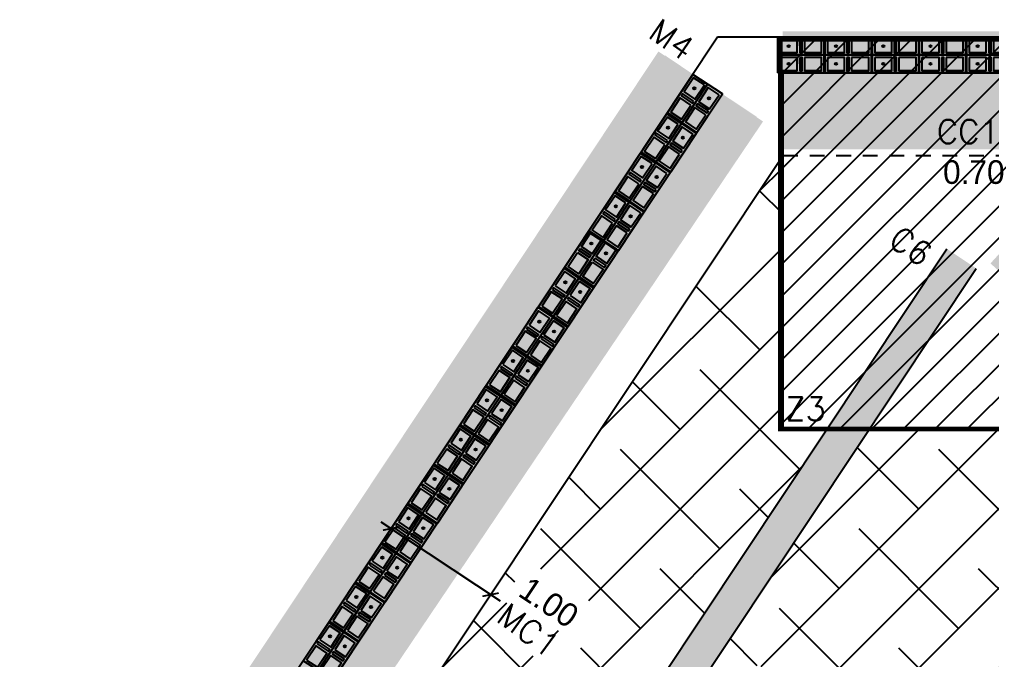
# Model space of a CAD drawing. Header units: metres. Extents: x -33.7 to 13.3, y -17.6 to 9.2.
# Drawn here: x -25.13 to -16.9, y 2.77 to 8.19 of the extents above; entities that cross this region are included whole.
import ezdxf
from ezdxf.enums import TextEntityAlignment as Align
from ezdxf.xclip import XClip

# ---------------------------------------------------------------- set-up
doc = ezdxf.new("R2010")
doc.units = ezdxf.units.M
doc.header["$XCLIPFRAME"] = 2
doc.linetypes.add('HIDDEN', pattern=[0.375, 0.25, -0.125])
for name, color, linetype in [('00', 8, 'Continuous'), ('COTAS', 1, 'Continuous'), ('Pin DP1 en Muro de contencion de 30cm', 3, 'Continuous'), ('Zapata Z3 de 3.30 x 3.30 x 0.55 m', 3, 'Continuous')]:
    doc.layers.add(name, color=color, linetype=linetype)
doc.layers.add('Cimiento corrido MC1 de 1.00 x 0.30 m', color=4, linetype='Continuous', transparency=0.5)
doc.layers.add('SOT Muro de contencion de 30cm', color=6, linetype='Continuous', transparency=0.5)
doc.styles.add('ROMANS', font='romans')
doc.styles.add('ROTULOS', font='GOTHIC.TTF')
doc.styles.get("Standard").update_dxf_attribs({"font": 'arial.ttf'})
doc.dimstyles.new('DIM_100_2', dxfattribs={"dimtxt": 0.2, "dimasz": 0.1, "dimexe": 0.1, "dimexo": 0.1, "dimgap": 0.15, "dimtad": 1, "dimdsep": 46, "dimtxsty": 'ROTULOS', "dimblk": 'ARCHTICK', "dimcen": 0.1, "dimdle": 0.1, "dimaunit": 1, "dimadec": 3, "dimazin": 3, "dimtfac": 1, "dimtix": 1, "dimtmove": 2, "dimatfit": 3, "dimldrblk": 'FLECHA', "dimfxl": 0.25, "dimtvp": 1, "dimtolj": 1, "dimlwd": -1, "dimlwe": -1})

# ---------------------------------------------------------------- blocks, each defined once
blk = doc.blocks.new('*U52')
for points in [[(-0.075, 0.4), (0.075, 0.4), (0.075, 0.01), (-0.075, 0.01)], [(0.055, 0.38), (-0.055, 0.38), (-0.055, 0.235), (0.055, 0.235)], [(0.055, 0.215), (-0.055, 0.215), (-0.055, 0.195), (0.055, 0.195)], [(0.055, 0.175), (-0.055, 0.175), (-0.055, 0.03), (0.055, 0.03)]]:
    blk.add_lwpolyline(points, close=True)
at = {"color": 251}
blk.add_lwpolyline([(-0.075, 0), (0.075, 0)], dxfattribs=at)
at = {"color": 3}
blk.add_circle((0, 0.1025), 0.00953, dxfattribs=at)
blk = doc.blocks.new('*U53')
for points in [[(-0.075, 0.4), (0.075, 0.4), (0.075, 0.01), (-0.075, 0.01)], [(0.055, 0.38), (-0.055, 0.38), (-0.055, 0.235), (0.055, 0.235)], [(0.055, 0.215), (-0.055, 0.215), (-0.055, 0.195), (0.055, 0.195)], [(0.055, 0.175), (-0.055, 0.175), (-0.055, 0.03), (0.055, 0.03)]]:
    blk.add_lwpolyline(points, close=True)
at = {"color": 251}
blk.add_lwpolyline([(-0.075, 0), (0.075, 0)], dxfattribs=at)
at = {"color": 3}
blk.add_circle((0, 0.1025), 0.00953, dxfattribs=at)
blk = doc.blocks.new('*U54')
for points in [[(-0.075, 0.4), (0.075, 0.4), (0.075, 0.01), (-0.075, 0.01)], [(0.055, 0.38), (-0.055, 0.38), (-0.055, 0.235), (0.055, 0.235)], [(0.055, 0.215), (-0.055, 0.215), (-0.055, 0.195), (0.055, 0.195)], [(0.055, 0.175), (-0.055, 0.175), (-0.055, 0.03), (0.055, 0.03)]]:
    blk.add_lwpolyline(points, close=True)
at = {"color": 251}
blk.add_lwpolyline([(-0.075, 0), (0.075, 0)], dxfattribs=at)
at = {"color": 3}
blk.add_circle((0, 0.1025), 0.00953, dxfattribs=at)
blk = doc.blocks.new('*U55')
for points in [[(-0.075, 0.4), (0.075, 0.4), (0.075, 0.01), (-0.075, 0.01)], [(0.055, 0.38), (-0.055, 0.38), (-0.055, 0.235), (0.055, 0.235)], [(0.055, 0.215), (-0.055, 0.215), (-0.055, 0.195), (0.055, 0.195)], [(0.055, 0.175), (-0.055, 0.175), (-0.055, 0.03), (0.055, 0.03)]]:
    blk.add_lwpolyline(points, close=True)
at = {"color": 251}
blk.add_lwpolyline([(-0.075, 0), (0.075, 0)], dxfattribs=at)
at = {"color": 3}
blk.add_circle((0, 0.1025), 0.00953, dxfattribs=at)
blk = doc.blocks.new('*U56')
for points in [[(-0.075, 0.4), (0.075, 0.4), (0.075, 0.01), (-0.075, 0.01)], [(0.055, 0.38), (-0.055, 0.38), (-0.055, 0.235), (0.055, 0.235)], [(0.055, 0.215), (-0.055, 0.215), (-0.055, 0.195), (0.055, 0.195)], [(0.055, 0.175), (-0.055, 0.175), (-0.055, 0.03), (0.055, 0.03)]]:
    blk.add_lwpolyline(points, close=True)
at = {"color": 251}
blk.add_lwpolyline([(-0.075, 0), (0.075, 0)], dxfattribs=at)
at = {"color": 3}
blk.add_circle((0, 0.1025), 0.00953, dxfattribs=at)
blk = doc.blocks.new('*U57')
for points in [[(-0.075, 0.4), (0.075, 0.4), (0.075, 0.01), (-0.075, 0.01)], [(0.055, 0.38), (-0.055, 0.38), (-0.055, 0.235), (0.055, 0.235)], [(0.055, 0.215), (-0.055, 0.215), (-0.055, 0.195), (0.055, 0.195)], [(0.055, 0.175), (-0.055, 0.175), (-0.055, 0.03), (0.055, 0.03)]]:
    blk.add_lwpolyline(points, close=True)
at = {"color": 251}
blk.add_lwpolyline([(-0.075, 0), (0.075, 0)], dxfattribs=at)
at = {"color": 3}
blk.add_circle((0, 0.1025), 0.00953, dxfattribs=at)
blk = doc.blocks.new('*U58')
for points in [[(-0.075, 0.4), (0.075, 0.4), (0.075, 0.01), (-0.075, 0.01)], [(0.055, 0.38), (-0.055, 0.38), (-0.055, 0.235), (0.055, 0.235)], [(0.055, 0.215), (-0.055, 0.215), (-0.055, 0.195), (0.055, 0.195)], [(0.055, 0.175), (-0.055, 0.175), (-0.055, 0.03), (0.055, 0.03)]]:
    blk.add_lwpolyline(points, close=True)
at = {"color": 251}
blk.add_lwpolyline([(-0.075, 0), (0.075, 0)], dxfattribs=at)
at = {"color": 3}
blk.add_circle((0, 0.1025), 0.00953, dxfattribs=at)
blk = doc.blocks.new('*U59')
for points in [[(-0.075, 0.4), (0.075, 0.4), (0.075, 0.01), (-0.075, 0.01)], [(0.055, 0.38), (-0.055, 0.38), (-0.055, 0.235), (0.055, 0.235)], [(0.055, 0.215), (-0.055, 0.215), (-0.055, 0.195), (0.055, 0.195)], [(0.055, 0.175), (-0.055, 0.175), (-0.055, 0.03), (0.055, 0.03)]]:
    blk.add_lwpolyline(points, close=True)
at = {"color": 251}
blk.add_lwpolyline([(-0.075, 0), (0.075, 0)], dxfattribs=at)
at = {"color": 3}
blk.add_circle((0, 0.1025), 0.00953, dxfattribs=at)
blk = doc.blocks.new('*U60')
for points in [[(-0.075, 0.4), (0.075, 0.4), (0.075, 0.01), (-0.075, 0.01)], [(0.055, 0.38), (-0.055, 0.38), (-0.055, 0.235), (0.055, 0.235)], [(0.055, 0.215), (-0.055, 0.215), (-0.055, 0.195), (0.055, 0.195)], [(0.055, 0.175), (-0.055, 0.175), (-0.055, 0.03), (0.055, 0.03)]]:
    blk.add_lwpolyline(points, close=True)
at = {"color": 251}
blk.add_lwpolyline([(-0.075, 0), (0.075, 0)], dxfattribs=at)
at = {"color": 3}
blk.add_circle((0, 0.1025), 0.00953, dxfattribs=at)
blk = doc.blocks.new('*U61')
for points in [[(-0.075, 0.4), (0.075, 0.4), (0.075, 0.01), (-0.075, 0.01)], [(0.055, 0.38), (-0.055, 0.38), (-0.055, 0.235), (0.055, 0.235)], [(0.055, 0.215), (-0.055, 0.215), (-0.055, 0.195), (0.055, 0.195)], [(0.055, 0.175), (-0.055, 0.175), (-0.055, 0.03), (0.055, 0.03)]]:
    blk.add_lwpolyline(points, close=True)
at = {"color": 251}
blk.add_lwpolyline([(-0.075, 0), (0.075, 0)], dxfattribs=at)
at = {"color": 3}
blk.add_circle((0, 0.1025), 0.00953, dxfattribs=at)
blk = doc.blocks.new('*U15')
for points in [[(-0.075, 0.4), (0.075, 0.4), (0.075, 0.01), (-0.075, 0.01)], [(0.055, 0.38), (-0.055, 0.38), (-0.055, 0.235), (0.055, 0.235)], [(0.055, 0.215), (-0.055, 0.215), (-0.055, 0.195), (0.055, 0.195)], [(0.055, 0.175), (-0.055, 0.175), (-0.055, 0.03), (0.055, 0.03)]]:
    blk.add_lwpolyline(points, close=True)
blk = doc.blocks.new('*U174')
for points in [[(-0.075, 0.4), (0.075, 0.4), (0.075, 0.01), (-0.075, 0.01)], [(0.055, 0.38), (-0.055, 0.38), (-0.055, 0.235), (0.055, 0.235)], [(0.055, 0.215), (-0.055, 0.215), (-0.055, 0.195), (0.055, 0.195)], [(0.055, 0.175), (-0.055, 0.175), (-0.055, 0.03), (0.055, 0.03)]]:
    blk.add_lwpolyline(points, close=True)
at = {"color": 251}
blk.add_lwpolyline([(-0.075, 0), (0.075, 0)], dxfattribs=at)
at = {"color": 3}
blk.add_circle((0, 0.3075), 0.00953, dxfattribs=at)
blk = doc.blocks.new('*U64')
for points in [[(-0.075, 0.4), (0.075, 0.4), (0.075, 0.01), (-0.075, 0.01)], [(0.055, 0.38), (-0.055, 0.38), (-0.055, 0.235), (0.055, 0.235)], [(0.055, 0.215), (-0.055, 0.215), (-0.055, 0.195), (0.055, 0.195)], [(0.055, 0.175), (-0.055, 0.175), (-0.055, 0.03), (0.055, 0.03)]]:
    blk.add_lwpolyline(points, close=True)
at = {"color": 251}
blk.add_lwpolyline([(-0.075, 0), (0.075, 0)], dxfattribs=at)
at = {"color": 3}
blk.add_circle((0, 0.3075), 0.00953, dxfattribs=at)
blk = doc.blocks.new('*U63')
for points in [[(-0.075, 0.4), (0.075, 0.4), (0.075, 0.01), (-0.075, 0.01)], [(0.055, 0.38), (-0.055, 0.38), (-0.055, 0.235), (0.055, 0.235)], [(0.055, 0.215), (-0.055, 0.215), (-0.055, 0.195), (0.055, 0.195)], [(0.055, 0.175), (-0.055, 0.175), (-0.055, 0.03), (0.055, 0.03)]]:
    blk.add_lwpolyline(points, close=True)
at = {"color": 251}
blk.add_lwpolyline([(-0.075, 0), (0.075, 0)], dxfattribs=at)
at = {"color": 3}
blk.add_circle((0, 0.3075), 0.00953, dxfattribs=at)
blk = doc.blocks.new('*U62')
for points in [[(-0.075, 0.4), (0.075, 0.4), (0.075, 0.01), (-0.075, 0.01)], [(0.055, 0.38), (-0.055, 0.38), (-0.055, 0.235), (0.055, 0.235)], [(0.055, 0.215), (-0.055, 0.215), (-0.055, 0.195), (0.055, 0.195)], [(0.055, 0.175), (-0.055, 0.175), (-0.055, 0.03), (0.055, 0.03)]]:
    blk.add_lwpolyline(points, close=True)
at = {"color": 251}
blk.add_lwpolyline([(-0.075, 0), (0.075, 0)], dxfattribs=at)
at = {"color": 3}
blk.add_circle((0, 0.3075), 0.00953, dxfattribs=at)
blk = doc.blocks.new('*U173')
for points in [[(-0.075, 0.4), (0.075, 0.4), (0.075, 0.01), (-0.075, 0.01)], [(0.055, 0.38), (-0.055, 0.38), (-0.055, 0.235), (0.055, 0.235)], [(0.055, 0.215), (-0.055, 0.215), (-0.055, 0.195), (0.055, 0.195)], [(0.055, 0.175), (-0.055, 0.175), (-0.055, 0.03), (0.055, 0.03)]]:
    blk.add_lwpolyline(points, close=True)
at = {"color": 251}
blk.add_lwpolyline([(-0.075, 0), (0.075, 0)], dxfattribs=at)
at = {"color": 3}
blk.add_circle((0, 0.3075), 0.00953, dxfattribs=at)
blk = doc.blocks.new('*U175')
for points in [[(-0.075, 0.4), (0.075, 0.4), (0.075, 0.01), (-0.075, 0.01)], [(0.055, 0.38), (-0.055, 0.38), (-0.055, 0.235), (0.055, 0.235)], [(0.055, 0.215), (-0.055, 0.215), (-0.055, 0.195), (0.055, 0.195)], [(0.055, 0.175), (-0.055, 0.175), (-0.055, 0.03), (0.055, 0.03)]]:
    blk.add_lwpolyline(points, close=True)
at = {"color": 251}
blk.add_lwpolyline([(-0.075, 0), (0.075, 0)], dxfattribs=at)
at = {"color": 3}
blk.add_circle((0, 0.3075), 0.00953, dxfattribs=at)
blk = doc.blocks.new('*U176')
for points in [[(-0.075, 0.4), (0.075, 0.4), (0.075, 0.01), (-0.075, 0.01)], [(0.055, 0.38), (-0.055, 0.38), (-0.055, 0.235), (0.055, 0.235)], [(0.055, 0.215), (-0.055, 0.215), (-0.055, 0.195), (0.055, 0.195)], [(0.055, 0.175), (-0.055, 0.175), (-0.055, 0.03), (0.055, 0.03)]]:
    blk.add_lwpolyline(points, close=True)
at = {"color": 251}
blk.add_lwpolyline([(-0.075, 0), (0.075, 0)], dxfattribs=at)
at = {"color": 3}
blk.add_circle((0, 0.3075), 0.00953, dxfattribs=at)
blk = doc.blocks.new('*U177')
for points in [[(-0.075, 0.4), (0.075, 0.4), (0.075, 0.01), (-0.075, 0.01)], [(0.055, 0.38), (-0.055, 0.38), (-0.055, 0.235), (0.055, 0.235)], [(0.055, 0.215), (-0.055, 0.215), (-0.055, 0.195), (0.055, 0.195)], [(0.055, 0.175), (-0.055, 0.175), (-0.055, 0.03), (0.055, 0.03)]]:
    blk.add_lwpolyline(points, close=True)
at = {"color": 251}
blk.add_lwpolyline([(-0.075, 0), (0.075, 0)], dxfattribs=at)
at = {"color": 3}
blk.add_circle((0, 0.3075), 0.00953, dxfattribs=at)
blk = doc.blocks.new('*U178')
for points in [[(-0.075, 0.4), (0.075, 0.4), (0.075, 0.01), (-0.075, 0.01)], [(0.055, 0.38), (-0.055, 0.38), (-0.055, 0.235), (0.055, 0.235)], [(0.055, 0.215), (-0.055, 0.215), (-0.055, 0.195), (0.055, 0.195)], [(0.055, 0.175), (-0.055, 0.175), (-0.055, 0.03), (0.055, 0.03)]]:
    blk.add_lwpolyline(points, close=True)
at = {"color": 251}
blk.add_lwpolyline([(-0.075, 0), (0.075, 0)], dxfattribs=at)
at = {"color": 3}
blk.add_circle((0, 0.3075), 0.00953, dxfattribs=at)
blk = doc.blocks.new('*U179')
for points in [[(-0.075, 0.4), (0.075, 0.4), (0.075, 0.01), (-0.075, 0.01)], [(0.055, 0.38), (-0.055, 0.38), (-0.055, 0.235), (0.055, 0.235)], [(0.055, 0.215), (-0.055, 0.215), (-0.055, 0.195), (0.055, 0.195)], [(0.055, 0.175), (-0.055, 0.175), (-0.055, 0.03), (0.055, 0.03)]]:
    blk.add_lwpolyline(points, close=True)
at = {"color": 251}
blk.add_lwpolyline([(-0.075, 0), (0.075, 0)], dxfattribs=at)
at = {"color": 3}
blk.add_circle((0, 0.3075), 0.00953, dxfattribs=at)
blk = doc.blocks.new('_ArchTick')
at = {"color": 0, "linetype": 'ByBlock', "lineweight": -2, "const_width": 0.15}
blk.add_lwpolyline([(-0.5, -0.5), (0.5, 0.5)], dxfattribs=at)
blk = doc.blocks.new('*D409')
at = {"layer": 'COTAS'}
for p, q in [((-21.0531, 3.2611), (-22.0619, 3.9317)), ((-22.034, 3.7931), (-22.034, 3.7931)), ((-21.1917, 3.2332), (-21.1917, 3.2332))]:
    blk.add_line(p, q, dxfattribs=at)
at = {"layer": 'Defpoints', "color": 0}
for p in [(-21.9786, 3.8764), (-21.9786, 3.8764), (-21.1364, 3.3165)]:
    blk.add_point(p, dxfattribs=at)
at = {"layer": 'COTAS', "linetype": 'ByBlock', "xscale": 0.1, "yscale": 0.1, "zscale": 0.1}
for p, rotation in [((-21.9786, 3.8764), 146.3867880681231), ((-21.1364, 3.3165), 326.3867880681231)]:
    blk.add_blockref('_ArchTick', p, dxfattribs=dict(at, rotation=rotation))
at = {"layer": 'COTAS', "color": 1, "insert": (-20.6424, 3.2506), "char_height": 0.2, "attachment_point": 5, "rotation": 326.38679, "style": 'ROTULOS'}
blk.add_mtext('\\A1;\\A1;1.00', dxfattribs=at)
blk = doc.blocks.new('FLECHA')
h = blk.add_hatch(color=256)
edge = h.paths.add_edge_path()
edge.add_line((-0.76, -0.716), (-0.346, 0))
edge.add_line((-0.346, 0), (-0.76, 0.716))
edge.add_arc((-0.63, 0.791), 0.15, 30, 210, ccw=False)
edge.add_line((-0.5, 0.866), (0, 0))
edge.add_line((0, 0), (-0.5, -0.866))
edge.add_arc((-0.63, -0.791), 0.15, 150, 330, ccw=False)
blk.add_line((-0.346, 0), (-1.83, 0))
blk.add_lwpolyline([(-0.76, -0.716), (-0.346, 0), (-0.76, 0.716, -1), (-0.5, 0.866), (0, 0), (-0.5, -0.866, -1)], format="xyb", close=True)
blk = doc.blocks.new('*D425')
at = {"layer": 'COTAS'}
for p, q in [((-16.7213, 6.7865), (-15.8213, 6.7865)), ((-16.6213, 6.6865), (-16.6213, 6.6865)), ((-15.9213, 6.6865), (-15.9213, 6.6865))]:
    blk.add_line(p, q, dxfattribs=at)
at = {"layer": 'Defpoints', "color": 0}
for p in [(-16.6213, 6.7865), (-15.9213, 6.7865), (-15.9213, 6.7865)]:
    blk.add_point(p, dxfattribs=at)
at = {"layer": 'COTAS', "linetype": 'ByBlock', "xscale": 0.1, "yscale": 0.1, "zscale": 0.1, "rotation": 180}
blk.add_blockref('_ArchTick', (-16.6213, 6.7865), dxfattribs=at)
at = {"layer": 'COTAS', "linetype": 'ByBlock', "xscale": 0.1, "yscale": 0.1, "zscale": 0.1}
blk.add_blockref('_ArchTick', (-15.9213, 6.7865), dxfattribs=at)
at = {"layer": 'COTAS', "color": 1, "insert": (-17.0452, 6.8935), "char_height": 0.2, "attachment_point": 5, "style": 'ROTULOS'}
blk.add_mtext('\\A1;0.70', dxfattribs=at)
blk = doc.blocks.new('Pin DP1 en Muro de contencion de 30cm')
at = {"layer": 'Pin DP1 en Muro de contencion de 30cm'}
blk.add_hatch(color=256, dxfattribs=at).paths.add_polyline_path([(-17.68, -16.0187), (-17.7867, -15.9923), (-17.8216, -16.133), (-17.7149, -16.1595)])
blk.add_lwpolyline([(-17.68, -16.0187), (-17.7867, -15.9923), (-17.8216, -16.133), (-17.7149, -16.1595)], close=True, dxfattribs=at)
blk = doc.blocks.new('Zapata Z3 de 3.30 x 3.30 x 0.55 m')
at = {"layer": 'Zapata Z3 de 3.30 x 3.30 x 0.55 m'}
h = blk.add_hatch(dxfattribs=at)
h.set_pattern_fill('ANSI31', color=256, scale=0.06, style=0)
h.paths.add_polyline_path([(-1.65, -1.65), (1.65, -1.65), (1.65, 1.65), (-1.65, 1.65)])
at = {"layer": 'Zapata Z3 de 3.30 x 3.30 x 0.55 m', "const_width": 0.04}
blk.add_lwpolyline([(-1.65, -1.65), (1.65, -1.65), (1.65, 1.65), (-1.65, 1.65)], close=True, dxfattribs=at)
blk = doc.blocks.new('xMuro 30')
blk.add_hatch(color=256).paths.add_polyline_path([(0, -0.15), (1, -0.15), (1, 0.15), (0, 0.15)])
blk.add_lwpolyline([(0, -0.15), (1, -0.15), (1, 0.15), (0, 0.15)], close=True)
at = {"color": 250, "flags": 1}
for tag, p in [('ID', (0, -0.25)), ('TIPO', (0, -0.35)), ('ESPESOR', (0, -0.45)), ('LARGO', (0, -0.55)), ('ALTO', (0, -0.65)), ('AREA', (0, -0.75))]:
    blk.add_attdef(tag, p, '', height=0.08, dxfattribs=at)

msp = doc.modelspace()

# ---------------------------------------------------------------- hatches: boundary and pattern name
at = {"layer": '00'}
h = msp.add_hatch(dxfattribs=at)
h.set_pattern_fill('ANSI38', color=256, scale=0.15)
h.paths.add_polyline_path([(-4.6593, 0.8334), (-8.386, 0.8334), (-8.386, -0.2387), (-4.6593, -0.2387)])
h.paths.add_polyline_path([(-5.3507, 0.0369), (-4.7173, 0.0369), (-4.7173, -0.2631), (-5.3507, -0.2631)])
h.paths.add_polyline_path([(-8.1834, 0.8535), (-7.731, 0.8535), (-7.731, 0.5535), (-8.1834, 0.5535)])
h.paths.add_polyline_path([(-9.586, 0.8334), (-9.586, -0.2387), (-8.386, -0.2387), (-8.386, 0.8334)])
h.paths.add_polyline_path([(-8.386, 6.3702), (-8.386, 1.5334), (-4.6593, 1.5334), (-4.6593, 3.3291), (-2.586, 3.3291), (-2.586, 6.3702)])
h.paths.add_polyline_path([(-11.086, 6.3702), (-11.086, 2.9834), (-9.586, 2.9834), (-9.586, 1.5334), (-8.386, 1.5334), (-8.386, 6.3702)])
h.paths.add_polyline_path([(-9.5393, 1.8241), (-8.9155, 1.8241), (-8.9155, 1.5241), (-9.5393, 1.5241)])
h.paths.add_polyline_path([(-8.386, 6.3702), (-8.386, 7.7363), (-8.8848, 7.7363), (-9.2848, 7.7363), (-9.6848, 7.7363), (-10.0848, 7.7363), (-10.4848, 7.7363), (-10.611, 7.7363), (-10.8848, 7.7362), (-11.086, 7.7362), (-11.086, 6.3702)])
h.paths.add_polyline_path([(-3.182, 7.8863), (-3.182, 7.8663), (-3.182, 7.8364), (-3.182, 7.7563), (-3.182, 7.7363), (-3.372, 7.7363), (-3.372, 7.8364), (-3.7597, 7.8364), (-3.7597, 7.7363), (-3.986, 7.7363), (-3.986, 6.7363), (-4.686, 6.7363), (-4.686, 7.7363), (-4.9222, 7.7363), (-5.1122, 7.7363), (-5.3598, 7.7363), (-5.7598, 7.7363), (-6.1598, 7.7363), (-6.5598, 7.7363), (-6.9598, 7.7363), (-7.3598, 7.7363), (-7.586, 7.7362), (-7.586, 6.7363), (-8.286, 6.7363), (-8.286, 7.7363), (-8.386, 7.7363), (-8.386, 6.3702), (-2.586, 6.3702), (-2.586, 6.7363), (-2.936, 6.7363), (-2.936, 7.7363), (-3.172, 7.7363), (-3.172, 7.8364), (-3.172, 7.8863)], is_closed=False)
h.paths.add_polyline_path([(-2.586, 3.3291), (1.439, 3.3291), (1.439, 4.9451), (-2.011, 4.9451), (-2.011, 6.3702), (-2.586, 6.3702)])
h.paths.add_polyline_path([(-2.011, 7.7363), (-2.236, 7.7363), (-2.236, 6.7363), (-2.586, 6.7363), (-2.586, 6.3702), (-2.011, 6.3702)])
h.paths.add_polyline_path([(4.6574, 4.9302), (3.9462, 5.2268), (4.0571, 5.4926), (2.139, 6.2926), (2.139, 1.5084), (3.2303, 1.5084)])
h.paths.add_polyline_path([(10.1144, 2.8169), (9.7724, 2.9595), (9.9071, 3.2826), (6.4461, 4.726), (6.2536, 4.2645), (5.3035, 4.6608), (3.9158, 1.3334), (9.4957, 1.3334), (9.7777, 2.0095)])
h.paths.add_polyline_path([(8.7205, 1.6505), (9.3407, 1.3935), (9.1876, 1.024), (8.5673, 1.281)])
h.paths.add_polyline_path([(9.4957, 1.3334), (3.9158, 1.3334), (3.6968, 0.8084), (2.139, 0.8084), (2.139, -2.6637), (7.8287, -2.6637)])
h.paths.add_polyline_path([(7.0302, -2.4025), (7.6504, -2.6595), (7.4973, -3.029), (6.877, -2.772)])
h.paths.add_polyline_path([(8.6568, 1.3446), (9.1961, 1.0926), (9.0691, 0.8208), (8.5298, 1.0728)])
h.paths.add_polyline_path([(7.453, -3.5646), (7.8287, -2.6637), (2.139, -2.6637), (2.139, -3.1747), (3.0741, -3.5646)])
h.paths.add_polyline_path([(3.0741, -3.5646), (6.4622, -4.9777), (6.5969, -4.6546), (6.9389, -4.7973), (7.453, -3.5646)])
h.paths.add_polyline_path([(-5.3882, -2.6637), (-5.3882, -0.9387), (-8.0538, -0.9387), (-8.0538, -2.6637)])
h.paths.add_polyline_path([(-6.0368, -2.5157), (-5.5845, -2.5157), (-5.5845, -2.8157), (-6.0368, -2.8157)])
h.paths.add_polyline_path([(-11.386, -3.8953), (-11.386, -2.6637), (-11.386, -0.3166), (-12.886, -0.3166), (-12.886, 0.5401), (-15.8572, -0.7944), (-17.5814, -3.3881), (-14.0719, -5.7717), (-13.5557, -4.9952), (-12.557, -5.6591)])
h.paths.add_polyline_path([(-15.8572, -0.7944), (-17.6054, -1.5796), (-17.4593, -1.6767), (-18.2811, -2.9129), (-17.5814, -3.3881)])
h.paths.add_polyline_path([(-12.886, 1.3334), (-12.886, 2.4194), (-15.3829, 4.7202), (-17.9279, 4.7202), (-20.7334, 0.4997), (-17.9006, -1.3833), (-15.5456, -0.3256), (-14.4428, 1.3334)])
h.paths.add_polyline_path([(-11.786, 2.9834), (-12.886, 2.9834), (-12.886, 2.8274), (-15.36, 5.107), (-15.36, 5.5139), (-11.786, 5.5139), (-11.786, 2.9834)])
h.paths.add_polyline_path([(-23.2556, 0.1331), (-23.1743, 0.079), (-22.2323, 1.4961), (-20.9832, 0.6658), (-18.2881, 4.7202), (-18.66, 4.7202), (-18.66, 7.0363)])
h.paths.add_polyline_path([(-15.36, 7.0363), (-15.36, 6.3702), (-11.786, 6.3702), (-11.786, 7.0363)])
h.paths.add_polyline_path([(-14.9493, 6.5059), (-14.4969, 6.5059), (-14.4969, 6.2059), (-14.9493, 6.2059)])
h.paths.add_polyline_path([(-13.402, 7.054), (-12.7307, 7.0389), (-12.7397, 6.639), (-13.411, 6.6541)])
h.paths.add_polyline_path([(-11.736, 6.2139), (-11.736, 6.3702), (-15.36, 6.3702), (-15.36, 6.2139)])
h.paths.add_polyline_path([(-22.706, -7.3169), (-22.4748, -6.3262), (-20.6318, -6.7465), (-19.9949, -3.9537), (-22.5603, -2.2485), (-24.2496, -4.7898), (-23.3334, -5.3988), (-24.0254, -6.4398)])
h.paths.add_polyline_path([(-25.7636, -7.053), (-25.6242, -7.0875), (-25.9129, -8.2523), (-23.5743, -8.8319), (-23.4877, -8.4824), (-23.4397, -8.2471), (-23.8182, -8.1533), (-24.2016, -8.0582), (-24.5899, -7.962), (-24.9781, -7.8658), (-25.3664, -7.7696), (-25.7449, -7.6757), (-25.7088, -7.5301), (-25.3206, -7.6264), (-24.9323, -7.7226), (-24.5441, -7.8188), (-24.1558, -7.9151), (-23.7821, -8.0077), (-23.3939, -8.1039), (-23.2483, -8.14), (-23.3445, -8.5282), (-23.4287, -8.868), (-23.0877, -8.9525), (-22.706, -7.3169), (-24.0254, -6.4398), (-24.7173, -7.4808), (-25.6392, -6.868)])
h.paths.add_polyline_path([(-19.3284, -9.3819), (-18.7609, -9.7591), (-16.3508, -6.1334), (-13.937, -7.7379), (-13.7738, -7.492), (-14.7736, -6.8274), (-14.238, -6.0216), (-17.7475, -3.638), (-19.9216, -6.9085), (-18.797, -7.165)])
h.paths.add_polyline_path([(-19.7546, -10.8089), (-19.5492, -10.945), (-18.927, -10.009), (-19.4029, -9.6926), (-19.6751, -10.8286)])
h.paths.add_polyline_path([(-18.6973, -16.0499), (-18.2664, -14.311), (-20.7079, -12.6881), (-19.7152, -11.1948), (-20.6224, -10.5938), (-20.8884, -10.5278), (-21.2767, -10.4316), (-21.6649, -10.3354), (-22.0532, -10.2391), (-22.124, -10.2216), (-24.9656, -14.4963)])
h.paths.add_polyline_path([(-24.9656, -14.4963), (-22.124, -10.2216), (-22.4414, -10.1429), (-22.8297, -10.0467), (-23.218, -9.9505), (-23.6062, -9.8542), (-23.9945, -9.758), (-24.3827, -9.6618), (-24.771, -9.5655), (-25.1592, -9.4693), (-25.5475, -9.3731), (-25.9357, -9.2769), (-26.1534, -9.2229), (-26.324, -9.1806), (-26.7122, -9.0844), (-27.1005, -8.9882), (-27.2036, -8.9626), (-30.0452, -13.2373), (-25.6764, -14.3201)])
h.paths.add_polyline_path([(-22.1972, -9.4099), (-21.5063, -9.5712), (-21.5972, -9.9607), (-22.2881, -9.7994)])
h.paths.add_polyline_path([(-27.2036, -8.9626), (-27.4887, -8.8919), (-27.877, -8.7957), (-28.2652, -8.6995), (-28.2888, -8.6936), (-28.6535, -8.6032), (-29.032, -8.5094), (-29.1026, -8.4919), (-31.9442, -12.7666), (-30.0452, -13.2373)])
h.paths.add_polyline_path([(-29.6289, -8.3615), (-29.6974, -8.3445), (-29.733, -8.3357), (-30.0423, -8.259), (-33.4182, -12.4013), (-31.9442, -12.7666), (-29.1026, -8.4919), (-29.2503, -8.4553)])
h.paths.add_polyline_path([(-27.3143, -6.1019), (-26.9261, -6.1982), (-26.5378, -6.2944), (-26.4809, -6.3085), (-26.7993, -6.0969), (-26.1073, -5.0559), (-26.5251, -4.7781), (-27.3934, -6.0824), (-27.3241, -6.0995)], is_closed=False)
h.paths.add_polyline_path([(-26.1838, -6.5367), (-26.1924, -6.5713), (-26.338, -6.5352), (-26.3294, -6.5006), (-26.5836, -6.4376), (-26.9719, -6.3414), (-27.3601, -6.2451), (-27.4817, -6.215), (-27.7172, -6.5687), (-26.0735, -6.9761), (-25.889, -6.702), (-26.1102, -6.5549)])
h.paths.add_polyline_path([(-27.7888, -6.6763), (-28.4237, -7.6299), (-28.0482, -7.723)])
h.paths.add_polyline_path([(-23.1743, 0.079), (-23.2556, 0.1331), (-26.5251, -4.7781), (-26.1073, -5.0559), (-25.4153, -4.0149), (-24.4994, -4.6237), (-22.8101, -2.0824), (-24.0592, -1.2521)])
h.paths.add_polyline_path([(-14.4428, 1.3334), (-15.5456, -0.3256), (-12.886, 0.8689), (-12.886, 1.3334)])
h.paths.add_polyline_path([(-11.0382, -0.4636), (-11.0382, -0.3166), (-11.386, -0.3166), (-11.386, -2.6637), (-11.3538, -2.6637), (-11.3538, -0.4636)])
h.paths.add_polyline_path([(-19.9216, -6.9085), (-17.7475, -3.638), (-18.4471, -3.1628), (-19.2861, -4.4249), (-19.7277, -4.1314), (-20.3393, -6.8132)])
h.paths.add_polyline_path([(2.1518, -2.8988), (2.7756, -2.8988), (2.7756, -3.1988), (2.1518, -3.1988)])
h.paths.add_polyline_path([(-20.7446, -3.7304), (-20.0476, -3.8632), (-20.1225, -4.2561), (-20.8195, -4.1233)])
h.paths.add_polyline_path([(-25.755, -7.6631), (-25.1515, -7.8209), (-25.2273, -8.1111), (-25.8309, -7.9534)])
h.paths.add_polyline_path([(-19.2987, -9.1554), (-19.0535, -8.8097), (-18.8088, -8.9833), (-19.054, -9.329)])
h.paths.add_polyline_path([(-20.9886, -10.5251), (-20.5588, -10.6317), (-20.631, -10.9229), (-21.0608, -10.8163)])
h.paths.add_polyline_path([(-25.441, -14.4093), (-25.2795, -13.7576), (-24.8912, -13.8538), (-25.0527, -14.5055)])
h.paths.add_polyline_path([(-25.6505, -14.3528), (-25.5225, -13.7715), (-25.2295, -13.8361), (-25.3575, -14.4174)])
h.paths.add_polyline_path([(-19.8576, -6.0936), (-19.4643, -5.503), (-19.1314, -5.7247), (-19.5246, -6.3153)])
h.paths.add_polyline_path([(-2.011, 6.6254), (-2.0963, 6.6254), (-2.0963, 6.9254), (-2.011, 6.9254)], flags=16)
h.paths.add_polyline_path([(-2.011, 6.8147), (-2.1595, 6.8147), (-2.1595, 7.2147), (-2.011, 7.2147)], flags=16)
h.paths.add_polyline_path([(-7.1504, 0.8049), (-6.441, 0.789), (-6.45, 0.3891), (-7.1594, 0.4051)], flags=16)
h.paths.add_polyline_path([(-7.1232, 0.4867), (-6.547, 0.4867), (-6.547, 0.1867), (-7.1232, 0.1867)], flags=16)
h.paths.add_polyline_path([(-6.0487, -0.1365), (-6.0487, 0.5635), (-5.6487, 0.5635), (-5.6487, -0.1365)], flags=16)
h.paths.add_polyline_path([(-11.0246, 6.0206), (-10.3913, 6.0206), (-10.3913, 5.7206), (-11.0246, 5.7206)], flags=16)
h.paths.add_polyline_path([(-10.7401, 4.2263), (-10.1639, 4.2263), (-10.1639, 3.9263), (-10.7401, 3.9263)], flags=16)
h.paths.add_polyline_path([(-10.8373, 4.5734), (-10.1277, 4.5734), (-10.1277, 4.1734), (-10.8373, 4.1734)], flags=16)
h.paths.add_polyline_path([(-8.9728, 6.9005), (-8.9728, 7.572), (-8.5728, 7.572), (-8.5728, 6.9005)], flags=16)
h.paths.add_polyline_path([(-10.0971, 7.638), (-9.4258, 7.6229), (-9.4348, 7.223), (-10.1061, 7.2381)], flags=16)
h.paths.add_polyline_path([(-10.0218, 7.3154), (-9.4265, 7.3154), (-9.4265, 7.0154), (-10.0218, 7.0154)], flags=16)
h.paths.add_polyline_path([(-10.8373, 7.0355), (-10.1277, 7.0355), (-10.1277, 6.6355), (-10.8373, 6.6355)], flags=16)
h.paths.add_polyline_path([(-10.7401, 6.6884), (-10.1639, 6.6884), (-10.1639, 6.3884), (-10.7401, 6.3884)], flags=16)
h.paths.add_polyline_path([(-5.3728, 6.9005), (-5.3728, 7.572), (-4.9728, 7.572), (-4.9728, 6.9005)], flags=16)
h.paths.add_polyline_path([(-6.3245, 7.3651), (-5.7292, 7.3651), (-5.7292, 7.0651), (-6.3245, 7.0651)], flags=16)
h.paths.add_polyline_path([(-6.3998, 7.638), (-5.7285, 7.6229), (-5.7375, 7.223), (-6.4088, 7.2381)], flags=16)
h.paths.add_polyline_path([(-3.7873, 7.2147), (-3.0777, 7.2147), (-3.0777, 6.8147), (-3.7873, 6.8147)], flags=16)
h.paths.add_polyline_path([(-7.2901, 6.8676), (-6.7139, 6.8676), (-6.7139, 6.5676), (-7.2901, 6.5676)], flags=16)
h.paths.add_polyline_path([(-7.3873, 7.2147), (-6.6777, 7.2147), (-6.6777, 6.8147), (-7.3873, 6.8147)], flags=16)
h.paths.add_polyline_path([(-1.8399, 4.034), (-1.1304, 4.034), (-1.1304, 3.634), (-1.8399, 3.634)], flags=16)
h.paths.add_polyline_path([(0.4157, 4.2451), (0.9919, 4.2451), (0.9919, 3.9451), (0.4157, 3.9451)], flags=16)
h.paths.add_polyline_path([(0.3231, 4.5921), (1.0326, 4.5921), (1.0326, 4.1921), (0.3231, 4.1921)], flags=16)
h.paths.add_polyline_path([(3.3137, 4.5875), (3.9633, 4.302), (3.8023, 3.9358), (3.1528, 4.2213)], flags=16)
h.paths.add_polyline_path([(3.2297, 4.2453), (3.7572, 4.0135), (3.6365, 3.7389), (3.109, 3.9707)], flags=16)
h.paths.add_polyline_path([(2.1466, -0.3731), (2.7704, -0.3731), (2.7704, -0.6731), (2.1466, -0.6731)], flags=16)
h.paths.add_polyline_path([(3.1299, 0.6767), (3.7728, 0.6767), (3.7728, 0.3767), (3.1299, 0.3767)], flags=16)
h.paths.add_polyline_path([(6.9665, -2.7084), (7.5058, -2.9604), (7.3788, -3.2322), (6.8395, -2.9801)], flags=16)
h.paths.add_polyline_path([(-7.9718, -0.9672), (-7.2625, -0.9832), (-7.2715, -1.3831), (-7.9809, -1.3671)], flags=16)
h.paths.add_polyline_path([(-7.9447, -1.2855), (-7.3685, -1.2855), (-7.3685, -1.5855), (-7.9447, -1.5855)], flags=16)
h.paths.add_polyline_path([(-16.0534, -4.1835), (-15.8082, -3.8378), (-15.5635, -4.0114), (-15.8087, -4.3571)], flags=16)
h.paths.add_polyline_path([(-15.882, -4.4089), (-15.4893, -3.818), (-15.1561, -4.0394), (-15.5489, -4.6303)], flags=16)
h.paths.add_polyline_path([(-15.4944, -0.66), (-15.1916, -1.3017), (-15.5533, -1.4724), (-15.8562, -0.8307)], flags=16)
h.paths.add_polyline_path([(-15.1916, -0.7068), (-14.9795, -1.0737), (-15.2392, -1.2238), (-15.4513, -0.8569)], flags=16)
h.paths.add_polyline_path([(-12.4951, -4.0567), (-11.9374, -4.4306), (-12.1602, -4.7628), (-12.7178, -4.3889)], flags=16)
h.paths.add_polyline_path([(-12.6176, -4.3441), (-12.1384, -4.6972), (-12.3163, -4.9387), (-12.7955, -4.5856)], flags=16)
h.paths.add_polyline_path([(-18.1856, -2.8372), (-17.7928, -2.2463), (-17.4597, -2.4677), (-17.8524, -3.0586)], flags=16)
h.paths.add_polyline_path([(-19.6813, 0.7981), (-19.0904, 0.4053), (-19.3118, 0.0722), (-19.9027, 0.465)], flags=16)
h.paths.add_polyline_path([(-15.0925, 3.5852), (-14.7506, 3.8357), (-14.5733, 3.5937), (-14.9152, 3.3432)], flags=16)
h.paths.add_polyline_path([(-19.1626, 2.6531), (-18.5717, 2.2604), (-18.7931, 1.9272), (-19.384, 2.32)], flags=16)
h.paths.add_polyline_path([(-18.8699, 2.7271), (-18.5287, 2.4757), (-18.7067, 2.2342), (-19.0479, 2.4856)], flags=16)
h.paths.add_polyline_path([(-15.0544, 3.2966), (-14.5142, 3.7567), (-14.2549, 3.4521), (-14.795, 2.9921)], flags=16)
h.paths.add_polyline_path([(-15.3473, 5.5061), (-14.7235, 5.5061), (-14.7235, 5.2061), (-15.3473, 5.2061)], flags=16)
h.paths.add_polyline_path([(-13.6656, 5.4855), (-12.9562, 5.4695), (-12.9653, 5.0696), (-13.6746, 5.0856)], flags=16)
h.paths.add_polyline_path([(-13.6384, 5.1672), (-13.0622, 5.1672), (-13.0622, 4.8672), (-13.6384, 4.8672)], flags=16)
h.paths.add_polyline_path([(-20.9408, 3.2934), (-20.4616, 2.9403), (-20.6396, 2.6988), (-21.1188, 3.0519)], flags=16)
h.paths.add_polyline_path([(-20.8113, 3.603), (-20.2521, 3.2313), (-20.4736, 2.8982), (-21.0327, 3.2699)], flags=16)
h.paths.add_polyline_path([(-13.3383, 6.7373), (-12.7431, 6.7373), (-12.7431, 6.4373), (-13.3383, 6.4373)], flags=16)
h.paths.add_polyline_path([(-20.6692, -4.0667), (-20.2504, -4.1315), (-20.2962, -4.4279), (-20.7151, -4.3632)], flags=16)
h.paths.add_polyline_path([(-22.9334, -3.0194), (-22.3425, -3.4122), (-22.5639, -3.7453), (-23.1548, -3.3525)], flags=16)
h.paths.add_polyline_path([(-22.6407, -2.9454), (-22.2996, -3.1968), (-22.4775, -3.4384), (-22.8187, -3.187)], flags=16)
h.paths.add_polyline_path([(-23.6003, -7.6928), (-22.9968, -7.8506), (-23.0727, -8.1408), (-23.6762, -7.983)], flags=16)
h.paths.add_polyline_path([(-19.1273, -9.3808), (-18.7346, -8.7899), (-18.4014, -9.0114), (-18.7942, -9.6023)], flags=16)
h.paths.add_polyline_path([(-19.2282, -15.1266), (-18.6685, -15.3293), (-18.7707, -15.6113), (-19.3304, -15.4087)], flags=16)
h.paths.add_polyline_path([(-21.7032, -10.3271), (-21.0997, -10.4849), (-21.1756, -10.7752), (-21.7791, -10.6174)], flags=16)
h.paths.add_polyline_path([(-19.1764, -14.8285), (-18.5329, -15.0204), (-18.6472, -15.4037), (-19.2907, -15.2119)], flags=16)
h.paths.add_polyline_path([(-24.6976, -2.4015), (-24.2184, -2.7546), (-24.3963, -2.9961), (-24.8755, -2.643)], flags=16)
h.paths.add_polyline_path([(-24.8921, -2.5383), (-24.3329, -2.91), (-24.5543, -3.2432), (-25.1135, -2.8715)], flags=16)
h.paths.add_polyline_path([(8.1076, 3.5617), (8.6525, 3.3222), (8.5318, 3.0475), (7.9869, 3.287)], flags=16)
h.paths.add_polyline_path([(8.2853, 3.9202), (8.8214, 3.6702), (8.6481, 3.2986), (8.112, 3.5486)], flags=16)
h.paths.add_polyline_path([(2.8707, 5.5518), (3.4156, 5.3122), (3.2949, 5.0376), (2.75, 5.2771)], flags=24)
h.paths.add_polyline_path([(3.1058, 5.8643), (3.618, 5.5686), (3.413, 5.2135), (2.9008, 5.5092)], flags=24)

# ---------------------------------------------------------------- linework, layer by layer
for points, const_width in [([(-29.7359, -7.9513), (-19.2444, 7.6028)], 1), ([(-18.6646, 7.5861), (-15.39, 7.5861)], 1), ([(-16.8026, 6.2322), (-11.6329, 1.4687)], 0.3), ([(-21.6333, -0.5831), (-17.1492, 6.1625)], 0.3)]:
    msp.add_lwpolyline(points, dxfattribs=dict(at, const_width=const_width))
for points in [[(-19.2145, 8.0363), (-30.0423, -8.259)], [(-11.611, 8.0363), (-19.2145, 8.0363)], [(-18.2881, 4.7202), (-18.66, 4.7202), (-18.66, 7.7363)], [(-18.66, 7.0363), (-28.4237, -7.6299)], [(-21.7582, -0.5001), (-17.2741, 6.2455)], [(-21.5084, -0.6661), (-17.0243, 6.0794)], [(-15.3829, 4.7202), (-17.9279, 4.7202)]]:
    msp.add_lwpolyline(points, dxfattribs=at)
at = {"layer": '00', "linetype": 'HIDDEN', "ltscale": 0.5}
msp.add_lwpolyline([(-18.66, 7.0363), (-16.6213, 7.0363)], dxfattribs=at)
at = {"layer": '00'}
for centre in [(-20.2844, 6.2904), (-20.1595, 6.2074)]:
    msp.add_circle(centre, 0.00952, dxfattribs=at)
at = {"layer": 'Cimiento corrido MC1 de 1.00 x 0.30 m', "const_width": 1}
msp.add_lwpolyline([(-29.681, -7.9877), (-19.2991, 7.6391)], dxfattribs=at)

# ---------------------------------------------------------------- block references
at = {"layer": '00'}
for name, p, rotation in [('Pin DP1 en Muro de contencion de 30cm', (-38.4861, 21.3233), 103.9203919791916), ('*U175', (-18.3045, 7.9613), 90.00000000000017), ('Zapata Z3 de 3.30 x 3.30 x 0.55 m', (-17.0329, 6.3702), 180.0000198478428), ('Pin DP1 en Muro de contencion de 30cm', (-38.0861, 21.3233), 103.9203919791916), ('*U176', (-17.9045, 7.9613), 90.00000000000017), ('Pin DP1 en Muro de contencion de 30cm', (-37.6861, 21.3233), 103.9203919791916), ('*U177', (-17.5045, 7.9613), 90.00000000000017), ('Pin DP1 en Muro de contencion de 30cm', (-37.2861, 21.3233), 103.9203919791916), ('*U178', (-17.1045, 7.9613), 90.00000000000017), ('Pin DP1 en Muro de contencion de 30cm', (-36.8861, 21.3233), 103.9203919791916), ('*U179', (-16.7045, 7.9613), 90.00000000000017), ('Pin DP1 en Muro de contencion de 30cm', (-38.4861, 21.1733), 103.9203919791916), ('*U175', (-18.3045, 7.8113), 90.00000000000017), ('Pin DP1 en Muro de contencion de 30cm', (-38.0861, 21.1733), 103.9203919791916), ('*U176', (-17.9045, 7.8113), 90.00000000000017), ('Pin DP1 en Muro de contencion de 30cm', (-37.6861, 21.1733), 103.9203919791916), ('*U177', (-17.5045, 7.8113), 90.00000000000017), ('Pin DP1 en Muro de contencion de 30cm', (-37.2861, 21.1733), 103.9203919791916), ('*U178', (-17.1045, 7.8113), 90.00000000000017), ('Pin DP1 en Muro de contencion de 30cm', (-36.8861, 21.1733), 103.9203919791916), ('*U179', (-16.7045, 7.8113), 90.00000000000017), ('*U173', (-19.5825, 7.3472), 326.3980561211519), ('Pin DP1 en Muro de contencion de 30cm', (2.7157, 16.7616), 340.3184810667058), ('*U174', (-19.4576, 7.2641), 326.3980561211519), ('Pin DP1 en Muro de contencion de 30cm', (2.8406, 16.6786), 340.3184810667058), ('*U64', (-19.8039, 7.014), 326.3980561211519), ('Pin DP1 en Muro de contencion de 30cm', (2.4943, 16.4285), 340.3184810667058), ('*U64', (-19.6789, 6.931), 326.3980561211519), ('Pin DP1 en Muro de contencion de 30cm', (2.6192, 16.3455), 340.3184810667058), ('*U63', (-20.0252, 6.6808), 326.3980561211519), ('Pin DP1 en Muro de contencion de 30cm', (2.2729, 16.0953), 340.3184810667058), ('*U63', (-19.9003, 6.5978), 326.3980561211519), ('Pin DP1 en Muro de contencion de 30cm', (2.3979, 16.0123), 340.3184810667058), ('*U62', (-20.2466, 6.3477), 326.3980561211519), ('Pin DP1 en Muro de contencion de 30cm', (2.0516, 15.7622), 340.3184810667058), ('*U62', (-20.1217, 6.2647), 326.3980561211519), ('Pin DP1 en Muro de contencion de 30cm', (2.1765, 15.6791), 340.3184810667058), ('Pin DP1 en Muro de contencion de 30cm', (1.8483, 15.4483), 340.306448953008), ('Pin DP1 en Muro de contencion de 30cm', (1.9732, 15.3653), 340.306448953008), ('*U61', (-20.4464, 6.0468), 146.3878420798804), ('Pin DP1 en Muro de contencion de 30cm', (-42.6327, -3.193), 160.3082625701096), ('*U61', (-20.3214, 5.9638), 146.3878420798804), ('Pin DP1 en Muro de contencion de 30cm', (-42.5078, -3.276), 160.3082625701096), ('*U60', (-20.6677, 5.7136), 146.3878420798804), ('Pin DP1 en Muro de contencion de 30cm', (-42.854, -3.5262), 160.3082625701096), ('*U60', (-20.5427, 5.6306), 146.3878420798804), ('Pin DP1 en Muro de contencion de 30cm', (-42.7291, -3.6092), 160.3082625701096), ('*U59', (-20.8891, 5.3805), 146.3878420798804), ('Pin DP1 en Muro de contencion de 30cm', (-43.0755, -3.8593), 160.3082625701096), ('*U59', (-20.7642, 5.2975), 146.3878420798804), ('Pin DP1 en Muro de contencion de 30cm', (-42.9505, -3.9423), 160.3082625701096), ('*U58', (-21.1105, 5.0473), 146.3878420798804), ('Pin DP1 en Muro de contencion de 30cm', (-43.2968, -4.1925), 160.3082625701096), ('*U58', (-20.9855, 4.9643), 146.3878420798804), ('Pin DP1 en Muro de contencion de 30cm', (-43.1719, -4.2755), 160.3082625701096), ('*U57', (-21.3318, 4.7141), 146.3878420798804), ('Pin DP1 en Muro de contencion de 30cm', (-43.5181, -4.5257), 160.3082625701096), ('*U57', (-21.2068, 4.6311), 146.3878420798804), ('Pin DP1 en Muro de contencion de 30cm', (-43.3932, -4.6087), 160.3082625701096), ('*U56', (-21.5532, 4.381), 146.3878420798804), ('Pin DP1 en Muro de contencion de 30cm', (-43.7396, -4.8588), 160.3082625701096), ('*U56', (-21.4282, 4.298), 146.3878420798804), ('Pin DP1 en Muro de contencion de 30cm', (-43.6146, -4.9418), 160.3082625701096), ('*U55', (-21.7746, 4.0479), 146.3878420798804), ('Pin DP1 en Muro de contencion de 30cm', (-43.961, -5.1919), 160.3082625701096), ('*U55', (-21.6497, 3.9648), 146.3878420798804), ('Pin DP1 en Muro de contencion de 30cm', (-43.8361, -5.2749), 160.3082625701096), ('*U54', (-21.9959, 3.7147), 146.3878420798804), ('Pin DP1 en Muro de contencion de 30cm', (-44.1823, -5.5251), 160.3082625701096), ('*U54', (-21.871, 3.6316), 146.3878420798804), ('Pin DP1 en Muro de contencion de 30cm', (-44.0574, -5.6082), 160.3082625701096), ('*U53', (-22.2173, 3.3815), 146.3878420798804), ('Pin DP1 en Muro de contencion de 30cm', (-44.4037, -5.8583), 160.3082625701096), ('*U53', (-22.0924, 3.2985), 146.3878420798804), ('Pin DP1 en Muro de contencion de 30cm', (-44.2788, -5.9413), 160.3082625701096), ('*U52', (-22.4387, 3.0484), 146.3878420798804), ('Pin DP1 en Muro de contencion de 30cm', (-44.6251, -6.1914), 160.3082625701096), ('*U52', (-22.3138, 2.9654), 146.3878420798804), ('Pin DP1 en Muro de contencion de 30cm', (-44.5001, -6.2744), 160.3082625701096)]:
    msp.add_blockref(name, p, dxfattribs=dict(at, rotation=rotation))
ref = msp.add_blockref('*U15', (-20.4519, 6.0385), dxfattribs=dict(at, xscale=-1, rotation=326.3860426173466))
XClip(ref).set_block_clipping_path([(-0.0750000237, 0), (0.0749999554, 0.371153378)])
ref = msp.add_blockref('*U15', (-20.327, 5.9555), dxfattribs=dict(at, xscale=-1, rotation=326.3860426173466))
XClip(ref).set_block_clipping_path([(-0.074783625, 0), (0.0749999554, 0.3711533325)])
at = {"layer": 'SOT Muro de contencion de 30cm', "xscale": 7.093474902667895}
msp.add_blockref('xMuro 30', (-18.7045, 7.8863), dxfattribs=at)
at = {"layer": 'SOT Muro de contencion de 30cm', "xscale": 18.761148535116615, "rotation": 56.40125106142293}
msp.add_blockref('xMuro 30', (-29.681, -7.9877), dxfattribs=at)

# ---------------------------------------------------------------- texts
at = {"layer": '00', "style": 'ROMANS'}
msp.add_text('M4', height=0.2, rotation=325.46096, dxfattribs=at).set_placement((-19.8138, 8.042))
for s, p in [('CC1', (-16.8264, 7.1374)), ('Z3', (-18.298, 4.7901))]:
    msp.add_text(s, height=0.2, dxfattribs=at).set_placement(p, align=Align.RIGHT)
for s, rotation, p in [('C6', 325.61966, (-17.4904, 6.0857)), ('MC1', 323.61565, (-20.6502, 2.7687))]:
    msp.add_text(s, height=0.2, rotation=rotation, dxfattribs=at).set_placement(p, align=Align.RIGHT)

# ---------------------------------------------------------------- dimensions: what is measured, and where the dimension line sits
at = {"layer": '00'}
dim = msp.add_linear_dim(base=(-15.9213, 6.7865), p1=(-16.6213, 6.7865), p2=(-15.9213, 6.7865), angle=0, dimstyle='DIM_100_2', dxfattribs=at)
dim.commit()
dim.dimension.update_dxf_attribs({"geometry": '*D425', "text_midpoint": (-17.0452, 6.8935), "dimtype": 161})
dim = msp.add_linear_dim(base=(-21.9786, 3.8764), p1=(-21.1364, 3.3165), p2=(-21.9786, 3.8764), angle=146.38679, text='\\A1;1.00', dimstyle='DIM_100_2', override={"dimtxsty": 'ROTULOS'}, dxfattribs=at)
dim.commit()
dim.dimension.update_dxf_attribs({"geometry": '*D409', "text_midpoint": (-20.6424, 3.2506), "dimtype": 161})

doc.saveas('drawing.dxf')
